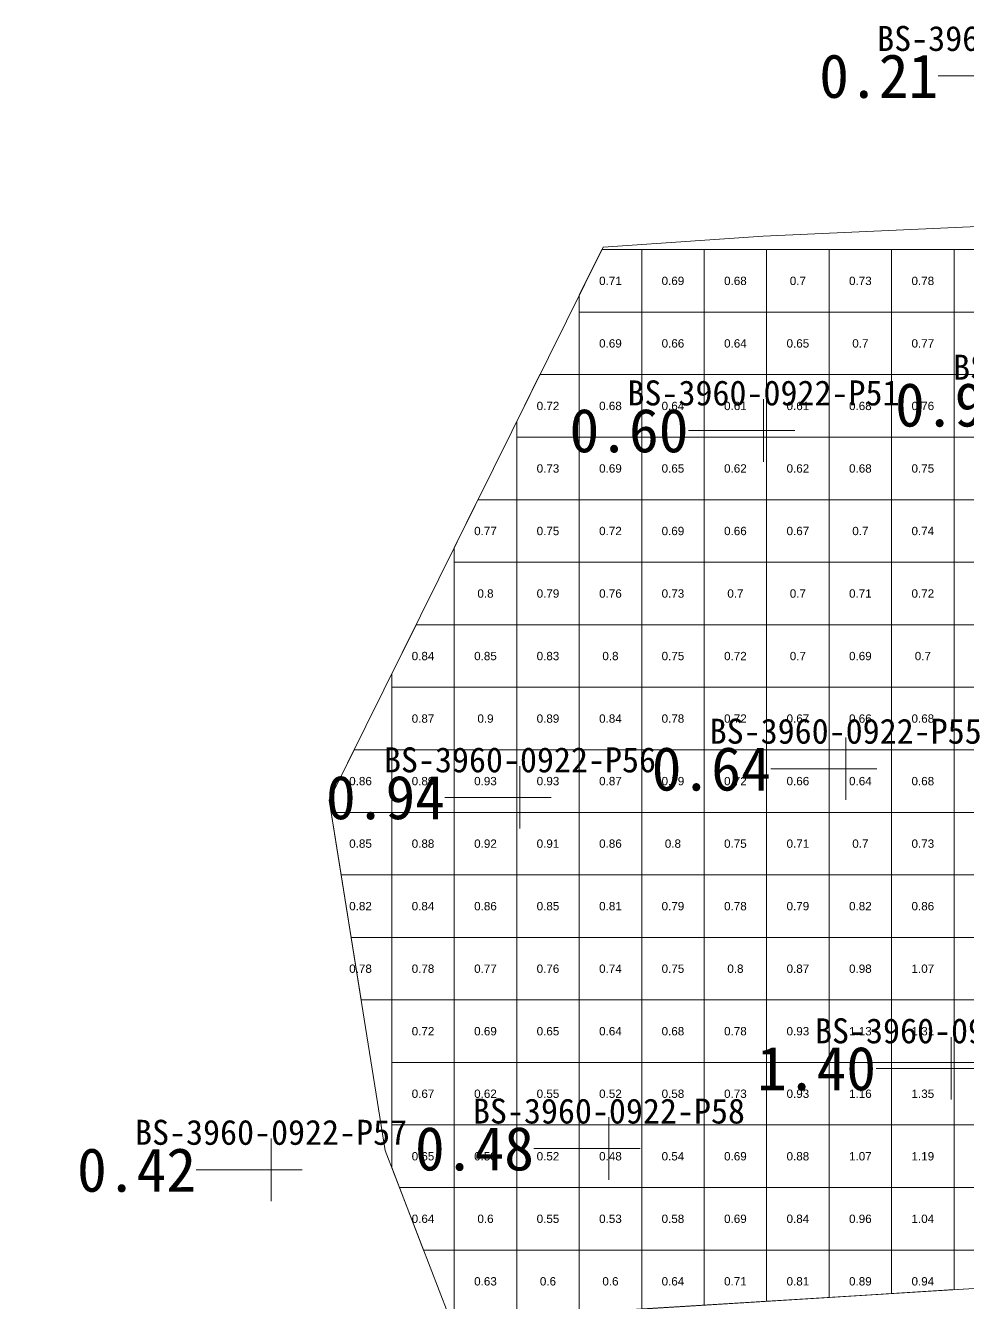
# Model space of a CAD drawing. Header units: inches. Extents: x 469941 to 470089, y 4349675 to 4349818.
# Drawn here: x 469957.66 to 469972.74, y 4349709.67 to 4349730.1 of the extents above; entities that cross this region are included whole.
import ezdxf
from ezdxf.enums import TextEntityAlignment as Align

# ---------------------------------------------------------------- set-up
doc = ezdxf.new("R2010")
doc.units = ezdxf.units.IN
doc.header["$MEASUREMENT"] = 0
for name, color, linetype, lineweight in [('点', 7, 'Continuous', 0), ('爆区方格网', 7, 'Continuous', 0), ('线条', 7, 'Continuous', 0), ('钻孔', 7, 'Continuous', 0)]:
    doc.layers.add(name, color=color, linetype=linetype, lineweight=lineweight)
doc.styles.add('3dmine_textStyle_2', font='arial.ttf', dxfattribs={"height": 1})
doc.styles.add('3dmine_textStyle_3', font='宋体.ttf', dxfattribs={"height": 1})

msp = doc.modelspace()

# ---------------------------------------------------------------- hatches: boundary and pattern name
at = {"layer": '钻孔', "linetype": 'Continuous', "lineweight": 0, "true_color": 0x00ffff, "extrusion": (0, 1, 0)}
for points in [[(-469970.475, 3950.423), (-469969.475, 3950.423), (-469969.475, 3960.423), (-469970.475, 3960.423)], [(-469971.791, 3949.603), (-469970.791, 3949.603), (-469970.791, 3960.603), (-469971.791, 3960.603)], [(-469966.578, 3950.452), (-469965.578, 3950.452), (-469965.578, 3960.452), (-469966.578, 3960.452)]]:
    msp.add_hatch(color=4, dxfattribs=at).paths.add_polyline_path(points, flags=0)
at = {"layer": '钻孔', "linetype": 'Continuous', "lineweight": 0, "true_color": 0x0000ff, "extrusion": (0, 1, 0)}
msp.add_hatch(color=5, dxfattribs=at).paths.add_polyline_path([(-469973.477, 3949.656), (-469972.477, 3949.656), (-469972.477, 3960.656), (-469973.477, 3960.656)], flags=0)
at = {"layer": '钻孔', "linetype": 'Continuous', "lineweight": 0, "true_color": 0x808080, "extrusion": (0, 1, 0)}
for points in [[(-469968.002, 3949.683), (-469967.002, 3949.683), (-469967.002, 3960.683), (-469968.002, 3960.683)], [(-469962.594, 3949.75), (-469961.594, 3949.75), (-469961.594, 3960.75), (-469962.594, 3960.75)]]:
    msp.add_hatch(color=8, dxfattribs=at).paths.add_polyline_path(points, flags=0)

# ---------------------------------------------------------------- linework, layer by layer
at = {"color": 4, "linetype": 'Continuous', "lineweight": 0, "true_color": 0x00ffff, "elevation": 3955.312}
for points in [[(469973.844, 4349726.926), (469969.471, 4349726.729), (469966.907, 4349726.55), (469962.525, 4349717.705), (469963.42, 4349712.104), (469964.429, 4349709.49), (469967.182, 4349709.548), (469972.847, 4349709.899)], [(469974.727, 4349701.987), (469972.222, 4349699.464), (469968.809, 4349695.681), (469964.839, 4349691.084), (469962.577, 4349688.382), (469963.268, 4349691.175), (469962.631, 4349694.214), (469963.908, 4349695.729), (469966.369, 4349696.77), (469967.08, 4349699.153), (469964.645, 4349699.455), (469961.209, 4349701.689), (469962.187, 4349703.349), (469959.771, 4349706.436), (469957.664, 4349708.641), (469962.262, 4349709.12), (469964.429, 4349709.49), (469967.526, 4349709.569), (469972.847, 4349709.899)]]:
    msp.add_lwpolyline(points, dxfattribs=at)
at = {"layer": '点', "color": 138, "linetype": 'Continuous', "lineweight": 0, "true_color": 0x004c4c}
for points, elevation in [([(469969.475, 4349723.12), (469969.475, 4349724.12)], 3960.423), ([(469969.975, 4349723.62), (469968.975, 4349723.62)], 3960.423), ([(469970.791, 4349717.71), (469970.791, 4349718.71)], 3960.603), ([(469965.578, 4349717.252), (469965.578, 4349718.252)], 3960.452), ([(469971.291, 4349718.21), (469970.291, 4349718.21)], 3960.603), ([(469966.078, 4349717.752), (469965.078, 4349717.752)], 3960.452), ([(469972.477, 4349712.918), (469972.477, 4349713.918)], 3960.656), ([(469972.977, 4349713.418), (469971.977, 4349713.418)], 3960.656), ([(469967.002, 4349711.635), (469967.002, 4349712.635)], 3960.683), ([(469961.594, 4349711.295), (469961.594, 4349712.295)], 3960.75), ([(469967.502, 4349712.135), (469966.502, 4349712.135)], 3960.683), ([(469962.094, 4349711.795), (469961.094, 4349711.795)], 3960.75)]:
    msp.add_lwpolyline(points, dxfattribs=dict(at, elevation=elevation))
at = {"layer": '爆区方格网', "color": 4, "linetype": 'Continuous', "lineweight": 0, "true_color": 0x00ffff, "elevation": 3960.82}
for points in [[(469967.526, 4349725.512), (469966.526, 4349725.512), (469966.526, 4349725.782), (469966.888, 4349726.512), (469967.526, 4349726.512), (469967.526, 4349725.512)], [(469968.526, 4349725.512), (469967.526, 4349725.512), (469967.526, 4349726.512), (469968.526, 4349726.512), (469968.526, 4349725.512)], [(469969.526, 4349725.512), (469968.526, 4349725.512), (469968.526, 4349726.512), (469969.526, 4349726.512), (469969.526, 4349725.512)], [(469970.526, 4349725.512), (469969.526, 4349725.512), (469969.526, 4349726.512), (469970.526, 4349726.512), (469970.526, 4349725.512)], [(469971.526, 4349725.512), (469970.526, 4349725.512), (469970.526, 4349726.512), (469971.526, 4349726.512), (469971.526, 4349725.512)], [(469972.526, 4349725.512), (469971.526, 4349725.512), (469971.526, 4349726.512), (469972.526, 4349726.512), (469972.526, 4349725.512)], [(469973.526, 4349725.512), (469972.526, 4349725.512), (469972.526, 4349726.512), (469973.526, 4349726.512), (469973.526, 4349725.512)], [(469967.526, 4349724.512), (469966.526, 4349724.512), (469966.526, 4349725.512), (469967.526, 4349725.512), (469967.526, 4349724.512)], [(469968.526, 4349724.512), (469967.526, 4349724.512), (469967.526, 4349725.512), (469968.526, 4349725.512), (469968.526, 4349724.512)], [(469969.526, 4349724.512), (469968.526, 4349724.512), (469968.526, 4349725.512), (469969.526, 4349725.512), (469969.526, 4349724.512)], [(469970.526, 4349724.512), (469969.526, 4349724.512), (469969.526, 4349725.512), (469970.526, 4349725.512), (469970.526, 4349724.512)], [(469971.526, 4349724.512), (469970.526, 4349724.512), (469970.526, 4349725.512), (469971.526, 4349725.512), (469971.526, 4349724.512)], [(469972.526, 4349724.512), (469971.526, 4349724.512), (469971.526, 4349725.512), (469972.526, 4349725.512), (469972.526, 4349724.512)], [(469973.526, 4349724.512), (469972.526, 4349724.512), (469972.526, 4349725.512), (469973.526, 4349725.512), (469973.526, 4349724.512)], [(469966.526, 4349723.512), (469965.526, 4349723.512), (469965.526, 4349723.763), (469965.897, 4349724.512), (469966.526, 4349724.512), (469966.526, 4349723.512)], [(469967.526, 4349723.512), (469966.526, 4349723.512), (469966.526, 4349724.512), (469967.526, 4349724.512), (469967.526, 4349723.512)], [(469968.526, 4349723.512), (469967.526, 4349723.512), (469967.526, 4349724.512), (469968.526, 4349724.512), (469968.526, 4349723.512)], [(469969.526, 4349723.512), (469968.526, 4349723.512), (469968.526, 4349724.512), (469969.526, 4349724.512), (469969.526, 4349723.512)], [(469970.526, 4349723.512), (469969.526, 4349723.512), (469969.526, 4349724.512), (469970.526, 4349724.512), (469970.526, 4349723.512)], [(469971.526, 4349723.512), (469970.526, 4349723.512), (469970.526, 4349724.512), (469971.526, 4349724.512), (469971.526, 4349723.512)], [(469972.526, 4349723.512), (469971.526, 4349723.512), (469971.526, 4349724.512), (469972.526, 4349724.512), (469972.526, 4349723.512)], [(469973.526, 4349723.512), (469972.526, 4349723.512), (469972.526, 4349724.512), (469973.526, 4349724.512), (469973.526, 4349723.512)], [(469966.526, 4349722.512), (469965.526, 4349722.512), (469965.526, 4349723.512), (469966.526, 4349723.512), (469966.526, 4349722.512)], [(469967.526, 4349722.512), (469966.526, 4349722.512), (469966.526, 4349723.512), (469967.526, 4349723.512), (469967.526, 4349722.512)], [(469968.526, 4349722.512), (469967.526, 4349722.512), (469967.526, 4349723.512), (469968.526, 4349723.512), (469968.526, 4349722.512)], [(469969.526, 4349722.512), (469968.526, 4349722.512), (469968.526, 4349723.512), (469969.526, 4349723.512), (469969.526, 4349722.512)], [(469970.526, 4349722.512), (469969.526, 4349722.512), (469969.526, 4349723.512), (469970.526, 4349723.512), (469970.526, 4349722.512)], [(469971.526, 4349722.512), (469970.526, 4349722.512), (469970.526, 4349723.512), (469971.526, 4349723.512), (469971.526, 4349722.512)], [(469972.526, 4349722.512), (469971.526, 4349722.512), (469971.526, 4349723.512), (469972.526, 4349723.512), (469972.526, 4349722.512)], [(469973.526, 4349722.512), (469972.526, 4349722.512), (469972.526, 4349723.512), (469973.526, 4349723.512), (469973.526, 4349722.512)], [(469965.526, 4349721.512), (469964.526, 4349721.512), (469964.526, 4349721.744), (469964.906, 4349722.512), (469965.526, 4349722.512), (469965.526, 4349721.512)], [(469966.526, 4349721.512), (469965.526, 4349721.512), (469965.526, 4349722.512), (469966.526, 4349722.512), (469966.526, 4349721.512)], [(469967.526, 4349721.512), (469966.526, 4349721.512), (469966.526, 4349722.512), (469967.526, 4349722.512), (469967.526, 4349721.512)], [(469968.526, 4349721.512), (469967.526, 4349721.512), (469967.526, 4349722.512), (469968.526, 4349722.512), (469968.526, 4349721.512)], [(469969.526, 4349721.512), (469968.526, 4349721.512), (469968.526, 4349722.512), (469969.526, 4349722.512), (469969.526, 4349721.512)], [(469970.526, 4349721.512), (469969.526, 4349721.512), (469969.526, 4349722.512), (469970.526, 4349722.512), (469970.526, 4349721.512)], [(469971.526, 4349721.512), (469970.526, 4349721.512), (469970.526, 4349722.512), (469971.526, 4349722.512), (469971.526, 4349721.512)], [(469972.526, 4349721.512), (469971.526, 4349721.512), (469971.526, 4349722.512), (469972.526, 4349722.512), (469972.526, 4349721.512)], [(469973.526, 4349721.512), (469972.526, 4349721.512), (469972.526, 4349722.512), (469973.526, 4349722.512), (469973.526, 4349721.512)], [(469965.526, 4349720.512), (469964.526, 4349720.512), (469964.526, 4349721.512), (469965.526, 4349721.512), (469965.526, 4349720.512)], [(469966.526, 4349720.512), (469965.526, 4349720.512), (469965.526, 4349721.512), (469966.526, 4349721.512), (469966.526, 4349720.512)], [(469967.526, 4349720.512), (469966.526, 4349720.512), (469966.526, 4349721.512), (469967.526, 4349721.512), (469967.526, 4349720.512)], [(469968.526, 4349720.512), (469967.526, 4349720.512), (469967.526, 4349721.512), (469968.526, 4349721.512), (469968.526, 4349720.512)], [(469969.526, 4349720.512), (469968.526, 4349720.512), (469968.526, 4349721.512), (469969.526, 4349721.512), (469969.526, 4349720.512)], [(469970.526, 4349720.512), (469969.526, 4349720.512), (469969.526, 4349721.512), (469970.526, 4349721.512), (469970.526, 4349720.512)], [(469971.526, 4349720.512), (469970.526, 4349720.512), (469970.526, 4349721.512), (469971.526, 4349721.512), (469971.526, 4349720.512)], [(469972.526, 4349720.512), (469971.526, 4349720.512), (469971.526, 4349721.512), (469972.526, 4349721.512), (469972.526, 4349720.512)], [(469973.526, 4349720.512), (469972.526, 4349720.512), (469972.526, 4349721.512), (469973.526, 4349721.512), (469973.526, 4349720.512)], [(469964.526, 4349719.512), (469963.526, 4349719.512), (469963.526, 4349719.726), (469963.916, 4349720.512), (469964.526, 4349720.512), (469964.526, 4349719.512)], [(469965.526, 4349719.512), (469964.526, 4349719.512), (469964.526, 4349720.512), (469965.526, 4349720.512), (469965.526, 4349719.512)], [(469966.526, 4349719.512), (469965.526, 4349719.512), (469965.526, 4349720.512), (469966.526, 4349720.512), (469966.526, 4349719.512)], [(469967.526, 4349719.512), (469966.526, 4349719.512), (469966.526, 4349720.512), (469967.526, 4349720.512), (469967.526, 4349719.512)], [(469968.526, 4349719.512), (469967.526, 4349719.512), (469967.526, 4349720.512), (469968.526, 4349720.512), (469968.526, 4349719.512)], [(469969.526, 4349719.512), (469968.526, 4349719.512), (469968.526, 4349720.512), (469969.526, 4349720.512), (469969.526, 4349719.512)], [(469970.526, 4349719.512), (469969.526, 4349719.512), (469969.526, 4349720.512), (469970.526, 4349720.512), (469970.526, 4349719.512)], [(469971.526, 4349719.512), (469970.526, 4349719.512), (469970.526, 4349720.512), (469971.526, 4349720.512), (469971.526, 4349719.512)], [(469972.526, 4349719.512), (469971.526, 4349719.512), (469971.526, 4349720.512), (469972.526, 4349720.512), (469972.526, 4349719.512)], [(469973.526, 4349719.512), (469972.526, 4349719.512), (469972.526, 4349720.512), (469973.526, 4349720.512), (469973.526, 4349719.512)], [(469964.526, 4349718.512), (469963.526, 4349718.512), (469963.526, 4349719.512), (469964.526, 4349719.512), (469964.526, 4349718.512)], [(469965.526, 4349718.512), (469964.526, 4349718.512), (469964.526, 4349719.512), (469965.526, 4349719.512), (469965.526, 4349718.512)], [(469966.526, 4349718.512), (469965.526, 4349718.512), (469965.526, 4349719.512), (469966.526, 4349719.512), (469966.526, 4349718.512)], [(469967.526, 4349718.512), (469966.526, 4349718.512), (469966.526, 4349719.512), (469967.526, 4349719.512), (469967.526, 4349718.512)], [(469968.526, 4349718.512), (469967.526, 4349718.512), (469967.526, 4349719.512), (469968.526, 4349719.512), (469968.526, 4349718.512)], [(469969.526, 4349718.512), (469968.526, 4349718.512), (469968.526, 4349719.512), (469969.526, 4349719.512), (469969.526, 4349718.512)], [(469970.526, 4349718.512), (469969.526, 4349718.512), (469969.526, 4349719.512), (469970.526, 4349719.512), (469970.526, 4349718.512)], [(469971.526, 4349718.512), (469970.526, 4349718.512), (469970.526, 4349719.512), (469971.526, 4349719.512), (469971.526, 4349718.512)], [(469972.526, 4349718.512), (469971.526, 4349718.512), (469971.526, 4349719.512), (469972.526, 4349719.512), (469972.526, 4349718.512)], [(469973.526, 4349718.512), (469972.526, 4349718.512), (469972.526, 4349719.512), (469973.526, 4349719.512), (469973.526, 4349718.512)], [(469963.526, 4349717.512), (469962.556, 4349717.512), (469962.526, 4349717.699), (469962.526, 4349717.707), (469962.925, 4349718.512), (469963.526, 4349718.512), (469963.526, 4349717.512)], [(469964.526, 4349717.512), (469963.526, 4349717.512), (469963.526, 4349718.512), (469964.526, 4349718.512), (469964.526, 4349717.512)], [(469965.526, 4349717.512), (469964.526, 4349717.512), (469964.526, 4349718.512), (469965.526, 4349718.512), (469965.526, 4349717.512)], [(469966.526, 4349717.512), (469965.526, 4349717.512), (469965.526, 4349718.512), (469966.526, 4349718.512), (469966.526, 4349717.512)], [(469967.526, 4349717.512), (469966.526, 4349717.512), (469966.526, 4349718.512), (469967.526, 4349718.512), (469967.526, 4349717.512)], [(469968.526, 4349717.512), (469967.526, 4349717.512), (469967.526, 4349718.512), (469968.526, 4349718.512), (469968.526, 4349717.512)], [(469969.526, 4349717.512), (469968.526, 4349717.512), (469968.526, 4349718.512), (469969.526, 4349718.512), (469969.526, 4349717.512)], [(469970.526, 4349717.512), (469969.526, 4349717.512), (469969.526, 4349718.512), (469970.526, 4349718.512), (469970.526, 4349717.512)], [(469971.526, 4349717.512), (469970.526, 4349717.512), (469970.526, 4349718.512), (469971.526, 4349718.512), (469971.526, 4349717.512)], [(469972.526, 4349717.512), (469971.526, 4349717.512), (469971.526, 4349718.512), (469972.526, 4349718.512), (469972.526, 4349717.512)], [(469973.526, 4349717.512), (469972.526, 4349717.512), (469972.526, 4349718.512), (469973.526, 4349718.512), (469973.526, 4349717.512)], [(469963.526, 4349716.512), (469962.716, 4349716.512), (469962.556, 4349717.512), (469963.526, 4349717.512), (469963.526, 4349716.512)], [(469964.526, 4349716.512), (469963.526, 4349716.512), (469963.526, 4349717.512), (469964.526, 4349717.512), (469964.526, 4349716.512)], [(469965.526, 4349716.512), (469964.526, 4349716.512), (469964.526, 4349717.512), (469965.526, 4349717.512), (469965.526, 4349716.512)], [(469966.526, 4349716.512), (469965.526, 4349716.512), (469965.526, 4349717.512), (469966.526, 4349717.512), (469966.526, 4349716.512)], [(469967.526, 4349716.512), (469966.526, 4349716.512), (469966.526, 4349717.512), (469967.526, 4349717.512), (469967.526, 4349716.512)], [(469968.526, 4349716.512), (469967.526, 4349716.512), (469967.526, 4349717.512), (469968.526, 4349717.512), (469968.526, 4349716.512)], [(469969.526, 4349716.512), (469968.526, 4349716.512), (469968.526, 4349717.512), (469969.526, 4349717.512), (469969.526, 4349716.512)], [(469970.526, 4349716.512), (469969.526, 4349716.512), (469969.526, 4349717.512), (469970.526, 4349717.512), (469970.526, 4349716.512)], [(469971.526, 4349716.512), (469970.526, 4349716.512), (469970.526, 4349717.512), (469971.526, 4349717.512), (469971.526, 4349716.512)], [(469972.526, 4349716.512), (469971.526, 4349716.512), (469971.526, 4349717.512), (469972.526, 4349717.512), (469972.526, 4349716.512)], [(469973.526, 4349716.512), (469972.526, 4349716.512), (469972.526, 4349717.512), (469973.526, 4349717.512), (469973.526, 4349716.512)], [(469963.526, 4349715.512), (469962.876, 4349715.512), (469962.716, 4349716.512), (469963.526, 4349716.512), (469963.526, 4349715.512)], [(469964.526, 4349715.512), (469963.526, 4349715.512), (469963.526, 4349716.512), (469964.526, 4349716.512), (469964.526, 4349715.512)], [(469965.526, 4349715.512), (469964.526, 4349715.512), (469964.526, 4349716.512), (469965.526, 4349716.512), (469965.526, 4349715.512)], [(469966.526, 4349715.512), (469965.526, 4349715.512), (469965.526, 4349716.512), (469966.526, 4349716.512), (469966.526, 4349715.512)], [(469967.526, 4349715.512), (469966.526, 4349715.512), (469966.526, 4349716.512), (469967.526, 4349716.512), (469967.526, 4349715.512)], [(469968.526, 4349715.512), (469967.526, 4349715.512), (469967.526, 4349716.512), (469968.526, 4349716.512), (469968.526, 4349715.512)], [(469969.526, 4349715.512), (469968.526, 4349715.512), (469968.526, 4349716.512), (469969.526, 4349716.512), (469969.526, 4349715.512)], [(469970.526, 4349715.512), (469969.526, 4349715.512), (469969.526, 4349716.512), (469970.526, 4349716.512), (469970.526, 4349715.512)], [(469971.526, 4349715.512), (469970.526, 4349715.512), (469970.526, 4349716.512), (469971.526, 4349716.512), (469971.526, 4349715.512)], [(469972.526, 4349715.512), (469971.526, 4349715.512), (469971.526, 4349716.512), (469972.526, 4349716.512), (469972.526, 4349715.512)], [(469973.526, 4349715.512), (469972.526, 4349715.512), (469972.526, 4349716.512), (469973.526, 4349716.512), (469973.526, 4349715.512)], [(469963.526, 4349714.512), (469963.036, 4349714.512), (469962.876, 4349715.512), (469963.526, 4349715.512), (469963.526, 4349714.512)], [(469964.526, 4349714.512), (469963.526, 4349714.512), (469963.526, 4349715.512), (469964.526, 4349715.512), (469964.526, 4349714.512)], [(469965.526, 4349714.512), (469964.526, 4349714.512), (469964.526, 4349715.512), (469965.526, 4349715.512), (469965.526, 4349714.512)], [(469966.526, 4349714.512), (469965.526, 4349714.512), (469965.526, 4349715.512), (469966.526, 4349715.512), (469966.526, 4349714.512)], [(469967.526, 4349714.512), (469966.526, 4349714.512), (469966.526, 4349715.512), (469967.526, 4349715.512), (469967.526, 4349714.512)], [(469968.526, 4349714.512), (469967.526, 4349714.512), (469967.526, 4349715.512), (469968.526, 4349715.512), (469968.526, 4349714.512)], [(469969.526, 4349714.512), (469968.526, 4349714.512), (469968.526, 4349715.512), (469969.526, 4349715.512), (469969.526, 4349714.512)], [(469970.526, 4349714.512), (469969.526, 4349714.512), (469969.526, 4349715.512), (469970.526, 4349715.512), (469970.526, 4349714.512)], [(469971.526, 4349714.512), (469970.526, 4349714.512), (469970.526, 4349715.512), (469971.526, 4349715.512), (469971.526, 4349714.512)], [(469972.526, 4349714.512), (469971.526, 4349714.512), (469971.526, 4349715.512), (469972.526, 4349715.512), (469972.526, 4349714.512)], [(469973.526, 4349714.512), (469972.526, 4349714.512), (469972.526, 4349715.512), (469973.526, 4349715.512), (469973.526, 4349714.512)], [(469964.526, 4349713.512), (469963.526, 4349713.512), (469963.526, 4349714.512), (469964.526, 4349714.512), (469964.526, 4349713.512)], [(469965.526, 4349713.512), (469964.526, 4349713.512), (469964.526, 4349714.512), (469965.526, 4349714.512), (469965.526, 4349713.512)], [(469966.526, 4349713.512), (469965.526, 4349713.512), (469965.526, 4349714.512), (469966.526, 4349714.512), (469966.526, 4349713.512)], [(469967.526, 4349713.512), (469966.526, 4349713.512), (469966.526, 4349714.512), (469967.526, 4349714.512), (469967.526, 4349713.512)], [(469968.526, 4349713.512), (469967.526, 4349713.512), (469967.526, 4349714.512), (469968.526, 4349714.512), (469968.526, 4349713.512)], [(469969.526, 4349713.512), (469968.526, 4349713.512), (469968.526, 4349714.512), (469969.526, 4349714.512), (469969.526, 4349713.512)], [(469970.526, 4349713.512), (469969.526, 4349713.512), (469969.526, 4349714.512), (469970.526, 4349714.512), (469970.526, 4349713.512)], [(469971.526, 4349713.512), (469970.526, 4349713.512), (469970.526, 4349714.512), (469971.526, 4349714.512), (469971.526, 4349713.512)], [(469972.526, 4349713.512), (469971.526, 4349713.512), (469971.526, 4349714.512), (469972.526, 4349714.512), (469972.526, 4349713.512)], [(469973.526, 4349713.512), (469972.526, 4349713.512), (469972.526, 4349714.512), (469973.526, 4349714.512), (469973.526, 4349713.512)], [(469964.526, 4349712.512), (469963.526, 4349712.512), (469963.526, 4349713.512), (469964.526, 4349713.512), (469964.526, 4349712.512)], [(469965.526, 4349712.512), (469964.526, 4349712.512), (469964.526, 4349713.512), (469965.526, 4349713.512), (469965.526, 4349712.512)], [(469966.526, 4349712.512), (469965.526, 4349712.512), (469965.526, 4349713.512), (469966.526, 4349713.512), (469966.526, 4349712.512)], [(469967.526, 4349712.512), (469966.526, 4349712.512), (469966.526, 4349713.512), (469967.526, 4349713.512), (469967.526, 4349712.512)], [(469968.526, 4349712.512), (469967.526, 4349712.512), (469967.526, 4349713.512), (469968.526, 4349713.512), (469968.526, 4349712.512)], [(469969.526, 4349712.512), (469968.526, 4349712.512), (469968.526, 4349713.512), (469969.526, 4349713.512), (469969.526, 4349712.512)], [(469970.526, 4349712.512), (469969.526, 4349712.512), (469969.526, 4349713.512), (469970.526, 4349713.512), (469970.526, 4349712.512)], [(469971.526, 4349712.512), (469970.526, 4349712.512), (469970.526, 4349713.512), (469971.526, 4349713.512), (469971.526, 4349712.512)], [(469972.526, 4349712.512), (469971.526, 4349712.512), (469971.526, 4349713.512), (469972.526, 4349713.512), (469972.526, 4349712.512)], [(469973.526, 4349712.512), (469972.526, 4349712.512), (469972.526, 4349713.512), (469973.526, 4349713.512), (469973.526, 4349712.512)], [(469964.526, 4349711.512), (469963.649, 4349711.512), (469963.526, 4349711.831), (469963.526, 4349712.512), (469964.526, 4349712.512), (469964.526, 4349711.512)], [(469965.526, 4349711.512), (469964.526, 4349711.512), (469964.526, 4349712.512), (469965.526, 4349712.512), (469965.526, 4349711.512)], [(469966.526, 4349711.512), (469965.526, 4349711.512), (469965.526, 4349712.512), (469966.526, 4349712.512), (469966.526, 4349711.512)], [(469967.526, 4349711.512), (469966.526, 4349711.512), (469966.526, 4349712.512), (469967.526, 4349712.512), (469967.526, 4349711.512)], [(469968.526, 4349711.512), (469967.526, 4349711.512), (469967.526, 4349712.512), (469968.526, 4349712.512), (469968.526, 4349711.512)], [(469969.526, 4349711.512), (469968.526, 4349711.512), (469968.526, 4349712.512), (469969.526, 4349712.512), (469969.526, 4349711.512)], [(469970.526, 4349711.512), (469969.526, 4349711.512), (469969.526, 4349712.512), (469970.526, 4349712.512), (469970.526, 4349711.512)], [(469971.526, 4349711.512), (469970.526, 4349711.512), (469970.526, 4349712.512), (469971.526, 4349712.512), (469971.526, 4349711.512)], [(469972.526, 4349711.512), (469971.526, 4349711.512), (469971.526, 4349712.512), (469972.526, 4349712.512), (469972.526, 4349711.512)], [(469973.526, 4349711.512), (469972.526, 4349711.512), (469972.526, 4349712.512), (469973.526, 4349712.512), (469973.526, 4349711.512)], [(469964.526, 4349710.512), (469964.035, 4349710.512), (469963.649, 4349711.512), (469964.526, 4349711.512), (469964.526, 4349710.512)], [(469965.526, 4349710.512), (469964.526, 4349710.512), (469964.526, 4349711.512), (469965.526, 4349711.512), (469965.526, 4349710.512)], [(469966.526, 4349710.512), (469965.526, 4349710.512), (469965.526, 4349711.512), (469966.526, 4349711.512), (469966.526, 4349710.512)], [(469967.526, 4349710.512), (469966.526, 4349710.512), (469966.526, 4349711.512), (469967.526, 4349711.512), (469967.526, 4349710.512)], [(469968.526, 4349710.512), (469967.526, 4349710.512), (469967.526, 4349711.512), (469968.526, 4349711.512), (469968.526, 4349710.512)], [(469969.526, 4349710.512), (469968.526, 4349710.512), (469968.526, 4349711.512), (469969.526, 4349711.512), (469969.526, 4349710.512)], [(469970.526, 4349710.512), (469969.526, 4349710.512), (469969.526, 4349711.512), (469970.526, 4349711.512), (469970.526, 4349710.512)], [(469971.526, 4349710.512), (469970.526, 4349710.512), (469970.526, 4349711.512), (469971.526, 4349711.512), (469971.526, 4349710.512)], [(469972.526, 4349710.512), (469971.526, 4349710.512), (469971.526, 4349711.512), (469972.526, 4349711.512), (469972.526, 4349710.512)], [(469973.526, 4349710.512), (469972.526, 4349710.512), (469972.526, 4349711.512), (469973.526, 4349711.512), (469973.526, 4349710.512)], [(469965.526, 4349709.513), (469965.457, 4349709.512), (469964.526, 4349709.512), (469964.526, 4349710.512), (469965.526, 4349710.512), (469965.526, 4349709.513)], [(469966.526, 4349709.534), (469965.526, 4349709.513), (469965.526, 4349710.512), (469966.526, 4349710.512), (469966.526, 4349709.534)], [(469967.526, 4349709.569), (469967.182, 4349709.548), (469966.526, 4349709.534), (469966.526, 4349710.512), (469967.526, 4349710.512), (469967.526, 4349709.569)], [(469968.526, 4349709.631), (469967.526, 4349709.569), (469967.526, 4349710.512), (469968.526, 4349710.512), (469968.526, 4349709.631)], [(469969.526, 4349709.693), (469968.526, 4349709.631), (469968.526, 4349710.512), (469969.526, 4349710.512), (469969.526, 4349709.693)], [(469970.526, 4349709.755), (469969.526, 4349709.693), (469969.526, 4349710.512), (469970.526, 4349710.512), (469970.526, 4349709.755)], [(469971.526, 4349709.817), (469970.526, 4349709.755), (469970.526, 4349710.512), (469971.526, 4349710.512), (469971.526, 4349709.817)], [(469972.526, 4349709.879), (469971.526, 4349709.817), (469971.526, 4349710.512), (469972.526, 4349710.512), (469972.526, 4349709.879)]]:
    msp.add_lwpolyline(points, dxfattribs=at)
at = {"layer": '线条', "color": 138, "linetype": 'Continuous', "lineweight": 0, "true_color": 0x004c4c}
for points, elevation in [([(469969.475, 4349723.62), (469969.475, 4349723.62), (469969.475, 4349723.62)], 3960.423), ([(469970.791, 4349718.21), (469970.791, 4349718.21), (469970.791, 4349718.21)], 3960.603), ([(469965.578, 4349717.752), (469965.578, 4349717.752), (469965.578, 4349717.752)], 3960.452), ([(469972.477, 4349713.418), (469972.477, 4349713.418), (469972.477, 4349713.418)], 3960.656), ([(469967.002, 4349712.135), (469967.002, 4349712.135), (469967.002, 4349712.135)], 3960.683), ([(469961.594, 4349711.795), (469961.594, 4349711.795), (469961.594, 4349711.795)], 3960.75)]:
    msp.add_lwpolyline(points, dxfattribs=dict(at, elevation=elevation))
at = {"layer": '钻孔', "color": 8, "linetype": 'Continuous', "lineweight": 0, "true_color": 0x808080}
for points, elevation in [([(469973.472, 4349729.289), (469972.272, 4349729.289)], 3960.807), ([(469973.472, 4349729.289), (469972.272, 4349729.289)], 3949.807), ([(469967.002, 4349712.135), (469965.802, 4349712.135)], 3960.683), ([(469967.002, 4349712.135), (469965.802, 4349712.135)], 3949.683), ([(469961.594, 4349711.795), (469960.394, 4349711.795)], 3960.75), ([(469961.594, 4349711.795), (469960.394, 4349711.795)], 3949.75)]:
    msp.add_lwpolyline(points, dxfattribs=dict(at, elevation=elevation))
at = {"layer": '钻孔', "color": 4, "linetype": 'Continuous', "lineweight": 0, "true_color": 0x00ffff}
for points, elevation in [([(469969.475, 4349723.62), (469968.275, 4349723.62)], 3960.423), ([(469969.475, 4349723.62), (469968.275, 4349723.62)], 3950.423), ([(469970.791, 4349718.21), (469969.591, 4349718.21)], 3960.603), ([(469970.791, 4349718.21), (469969.591, 4349718.21)], 3949.603), ([(469965.578, 4349717.752), (469964.378, 4349717.752)], 3960.452), ([(469965.578, 4349717.752), (469964.378, 4349717.752)], 3950.452)]:
    msp.add_lwpolyline(points, dxfattribs=dict(at, elevation=elevation))
at = {"layer": '钻孔', "color": 5, "linetype": 'Continuous', "lineweight": 0, "true_color": 0x0000ff}
for elevation in [3960.656, 3949.656]:
    msp.add_lwpolyline([(469972.477, 4349713.418), (469971.277, 4349713.418)], dxfattribs=dict(at, elevation=elevation))

# ---------------------------------------------------------------- texts
at = {"color": 4, "linetype": 'Continuous', "lineweight": 0, "true_color": 0x00ffff, "style": '3dmine_textStyle_2'}
for s, p in [('0.71', (469967.026, 4349726.012, 3960.82)), ('0.69', (469968.026, 4349726.012, 3960.82)), ('0.68', (469969.026, 4349726.012, 3960.82)), ('0.7', (469970.026, 4349726.012, 3960.82)), ('0.73', (469971.026, 4349726.012, 3960.82)), ('0.78', (469972.026, 4349726.012, 3960.82)), ('0.69', (469967.026, 4349725.012, 3960.82)), ('0.66', (469968.026, 4349725.012, 3960.82)), ('0.64', (469969.026, 4349725.012, 3960.82)), ('0.65', (469970.026, 4349725.012, 3960.82)), ('0.7', (469971.026, 4349725.012, 3960.82)), ('0.77', (469972.026, 4349725.012, 3960.82)), ('0.72', (469966.026, 4349724.012, 3960.82)), ('0.68', (469967.026, 4349724.012, 3960.82)), ('0.64', (469968.026, 4349724.012, 3960.82)), ('0.61', (469969.026, 4349724.012, 3960.82)), ('0.61', (469970.026, 4349724.012, 3960.82)), ('0.68', (469971.026, 4349724.012, 3960.82)), ('0.76', (469972.026, 4349724.012, 3960.82)), ('0.73', (469966.026, 4349723.012, 3960.82)), ('0.69', (469967.026, 4349723.012, 3960.82)), ('0.65', (469968.026, 4349723.012, 3960.82)), ('0.62', (469969.026, 4349723.012, 3960.82)), ('0.62', (469970.026, 4349723.012, 3960.82)), ('0.68', (469971.026, 4349723.012, 3960.82)), ('0.75', (469972.026, 4349723.012, 3960.82)), ('0.77', (469965.026, 4349722.012, 3960.82)), ('0.75', (469966.026, 4349722.012, 3960.82)), ('0.72', (469967.026, 4349722.012, 3960.82)), ('0.69', (469968.026, 4349722.012, 3960.82)), ('0.66', (469969.026, 4349722.012, 3960.82)), ('0.67', (469970.026, 4349722.012, 3960.82)), ('0.7', (469971.026, 4349722.012, 3960.82)), ('0.74', (469972.026, 4349722.012, 3960.82)), ('0.8', (469965.026, 4349721.012, 3960.82)), ('0.79', (469966.026, 4349721.012, 3960.82)), ('0.76', (469967.026, 4349721.012, 3960.82)), ('0.73', (469968.026, 4349721.012, 3960.82)), ('0.7', (469969.026, 4349721.012, 3960.82)), ('0.7', (469970.026, 4349721.012, 3960.82)), ('0.71', (469971.026, 4349721.012, 3960.82)), ('0.72', (469972.026, 4349721.012, 3960.82)), ('0.84', (469964.026, 4349720.012, 3960.82)), ('0.85', (469965.026, 4349720.012, 3960.82)), ('0.83', (469966.026, 4349720.012, 3960.82)), ('0.8', (469967.026, 4349720.012, 3960.82)), ('0.75', (469968.026, 4349720.012, 3960.82)), ('0.72', (469969.026, 4349720.012, 3960.82)), ('0.7', (469970.026, 4349720.012, 3960.82)), ('0.69', (469971.026, 4349720.012, 3960.82)), ('0.7', (469972.026, 4349720.012, 3960.82)), ('0.87', (469964.026, 4349719.012, 3960.82)), ('0.9', (469965.026, 4349719.012, 3960.82)), ('0.89', (469966.026, 4349719.012, 3960.82)), ('0.84', (469967.026, 4349719.012, 3960.82)), ('0.78', (469968.026, 4349719.012, 3960.82)), ('0.72', (469969.026, 4349719.012, 3960.82)), ('0.67', (469970.026, 4349719.012, 3960.82)), ('0.66', (469971.026, 4349719.012, 3960.82)), ('0.68', (469972.026, 4349719.012, 3960.82)), ('0.86', (469963.026, 4349718.012, 3960.82)), ('0.89', (469964.026, 4349718.012, 3960.82)), ('0.93', (469965.026, 4349718.012, 3960.82)), ('0.93', (469966.026, 4349718.012, 3960.82)), ('0.87', (469967.026, 4349718.012, 3960.82)), ('0.79', (469968.026, 4349718.012, 3960.82)), ('0.72', (469969.026, 4349718.012, 3960.82)), ('0.66', (469970.026, 4349718.012, 3960.82)), ('0.64', (469971.026, 4349718.012, 3960.82)), ('0.68', (469972.026, 4349718.012, 3960.82)), ('0.85', (469963.026, 4349717.012, 3960.82)), ('0.88', (469964.026, 4349717.012, 3960.82)), ('0.92', (469965.026, 4349717.012, 3960.82)), ('0.91', (469966.026, 4349717.012, 3960.82)), ('0.86', (469967.026, 4349717.012, 3960.82)), ('0.8', (469968.026, 4349717.012, 3960.82)), ('0.75', (469969.026, 4349717.012, 3960.82)), ('0.71', (469970.026, 4349717.012, 3960.82)), ('0.7', (469971.026, 4349717.012, 3960.82)), ('0.73', (469972.026, 4349717.012, 3960.82)), ('0.82', (469963.026, 4349716.012, 3960.82)), ('0.84', (469964.026, 4349716.012, 3960.82)), ('0.86', (469965.026, 4349716.012, 3960.82)), ('0.85', (469966.026, 4349716.012, 3960.82)), ('0.81', (469967.026, 4349716.012, 3960.82)), ('0.79', (469968.026, 4349716.012, 3960.82)), ('0.78', (469969.026, 4349716.012, 3960.82)), ('0.79', (469970.026, 4349716.012, 3960.82)), ('0.82', (469971.026, 4349716.012, 3960.82)), ('0.86', (469972.026, 4349716.012, 3960.82)), ('0.78', (469963.026, 4349715.012, 3960.82)), ('0.78', (469964.026, 4349715.012, 3960.82)), ('0.77', (469965.026, 4349715.012, 3960.82)), ('0.76', (469966.026, 4349715.012, 3960.82)), ('0.74', (469967.026, 4349715.012, 3960.82)), ('0.75', (469968.026, 4349715.012, 3960.82)), ('0.8', (469969.026, 4349715.012, 3960.82)), ('0.87', (469970.026, 4349715.012, 3960.82)), ('0.98', (469971.026, 4349715.012, 3960.82)), ('1.07', (469972.026, 4349715.012, 3960.82)), ('0.72', (469964.026, 4349714.012, 3960.82)), ('0.69', (469965.026, 4349714.012, 3960.82)), ('0.65', (469966.026, 4349714.012, 3960.82)), ('0.64', (469967.026, 4349714.012, 3960.82)), ('0.68', (469968.026, 4349714.012, 3960.82)), ('0.78', (469969.026, 4349714.012, 3960.82)), ('0.93', (469970.026, 4349714.012, 3960.82)), ('1.13', (469971.026, 4349714.012, 3960.82)), ('1.31', (469972.026, 4349714.012, 3960.82)), ('0.67', (469964.026, 4349713.012, 3960.82)), ('0.62', (469965.026, 4349713.012, 3960.82)), ('0.55', (469966.026, 4349713.012, 3960.82)), ('0.52', (469967.026, 4349713.012, 3960.82)), ('0.58', (469968.026, 4349713.012, 3960.82)), ('0.73', (469969.026, 4349713.012, 3960.82)), ('0.93', (469970.026, 4349713.012, 3960.82)), ('1.16', (469971.026, 4349713.012, 3960.82)), ('1.35', (469972.026, 4349713.012, 3960.82)), ('0.65', (469964.026, 4349712.012, 3960.82)), ('0.59', (469965.026, 4349712.012, 3960.82)), ('0.52', (469966.026, 4349712.012, 3960.82)), ('0.48', (469967.026, 4349712.012, 3960.82)), ('0.54', (469968.026, 4349712.012, 3960.82)), ('0.69', (469969.026, 4349712.012, 3960.82)), ('0.88', (469970.026, 4349712.012, 3960.82)), ('1.07', (469971.026, 4349712.012, 3960.82)), ('1.19', (469972.026, 4349712.012, 3960.82)), ('0.64', (469964.026, 4349711.012, 3960.82)), ('0.6', (469965.026, 4349711.012, 3960.82)), ('0.55', (469966.026, 4349711.012, 3960.82)), ('0.53', (469967.026, 4349711.012, 3960.82)), ('0.58', (469968.026, 4349711.012, 3960.82)), ('0.69', (469969.026, 4349711.012, 3960.82)), ('0.84', (469970.026, 4349711.012, 3960.82)), ('0.96', (469971.026, 4349711.012, 3960.82)), ('1.04', (469972.026, 4349711.012, 3960.82)), ('0.63', (469965.026, 4349710.012, 3960.82)), ('0.6', (469966.026, 4349710.012, 3960.82)), ('0.6', (469967.026, 4349710.012, 3960.82)), ('0.64', (469968.026, 4349710.012, 3960.82)), ('0.71', (469969.026, 4349710.012, 3960.82)), ('0.81', (469970.026, 4349710.012, 3960.82)), ('0.89', (469971.026, 4349710.012, 3960.82)), ('0.94', (469972.026, 4349710.012, 3960.82))]:
    msp.add_text(s, height=0.1333, dxfattribs=at).set_placement(p, align=Align.MIDDLE_CENTER)
at = {"layer": '钻孔', "color": 138, "linetype": 'Continuous', "lineweight": 0, "true_color": 0x004c4c, "style": '3dmine_textStyle_3'}
for s, p in [('BS-3960-0922-P50', (469973.472, 4349729.689, 3960.807)), ('BS-3960-0922-P52', (469974.686, 4349724.432, 3960.511)), ('BS-3960-0922-P51', (469969.475, 4349724.02, 3960.423)), ('BS-3960-0922-P55', (469970.791, 4349718.61, 3960.603)), ('BS-3960-0922-P56', (469965.578, 4349718.152, 3960.452)), ('BS-3960-0922-P59', (469972.477, 4349713.818, 3960.656)), ('BS-3960-0922-P58', (469967.002, 4349712.535, 3960.683)), ('BS-3960-0922-P57', (469961.594, 4349712.195, 3960.75))]:
    msp.add_text(s, height=0.4, dxfattribs=at).set_placement(p, align=Align.CENTER)
at = {"layer": '钻孔', "color": 8, "linetype": 'Continuous', "lineweight": 0, "true_color": 0x808080, "style": '3dmine_textStyle_3'}
for s, p in [('0.21', (469972.272, 4349729.289, 3955.307)), ('0.48', (469965.802, 4349712.135, 3955.183)), ('0.42', (469960.394, 4349711.795, 3955.25))]:
    msp.add_text(s, height=0.7, dxfattribs=at).set_placement(p, align=Align.MIDDLE_RIGHT)
at = {"layer": '钻孔', "color": 4, "linetype": 'Continuous', "lineweight": 0, "true_color": 0x00ffff, "style": '3dmine_textStyle_3'}
for s, p in [('0.96', (469973.486, 4349724.032, 3955.011)), ('0.60', (469968.275, 4349723.62, 3955.423)), ('0.64', (469969.591, 4349718.21, 3955.103)), ('0.94', (469964.378, 4349717.752, 3955.452))]:
    msp.add_text(s, height=0.7, dxfattribs=at).set_placement(p, align=Align.MIDDLE_RIGHT)
at = {"layer": '钻孔', "color": 5, "linetype": 'Continuous', "lineweight": 0, "true_color": 0x0000ff, "style": '3dmine_textStyle_3'}
msp.add_text('1.40', height=0.7, dxfattribs=at).set_placement((469971.277, 4349713.418, 3955.156), align=Align.MIDDLE_RIGHT)

doc.saveas('drawing.dxf')
